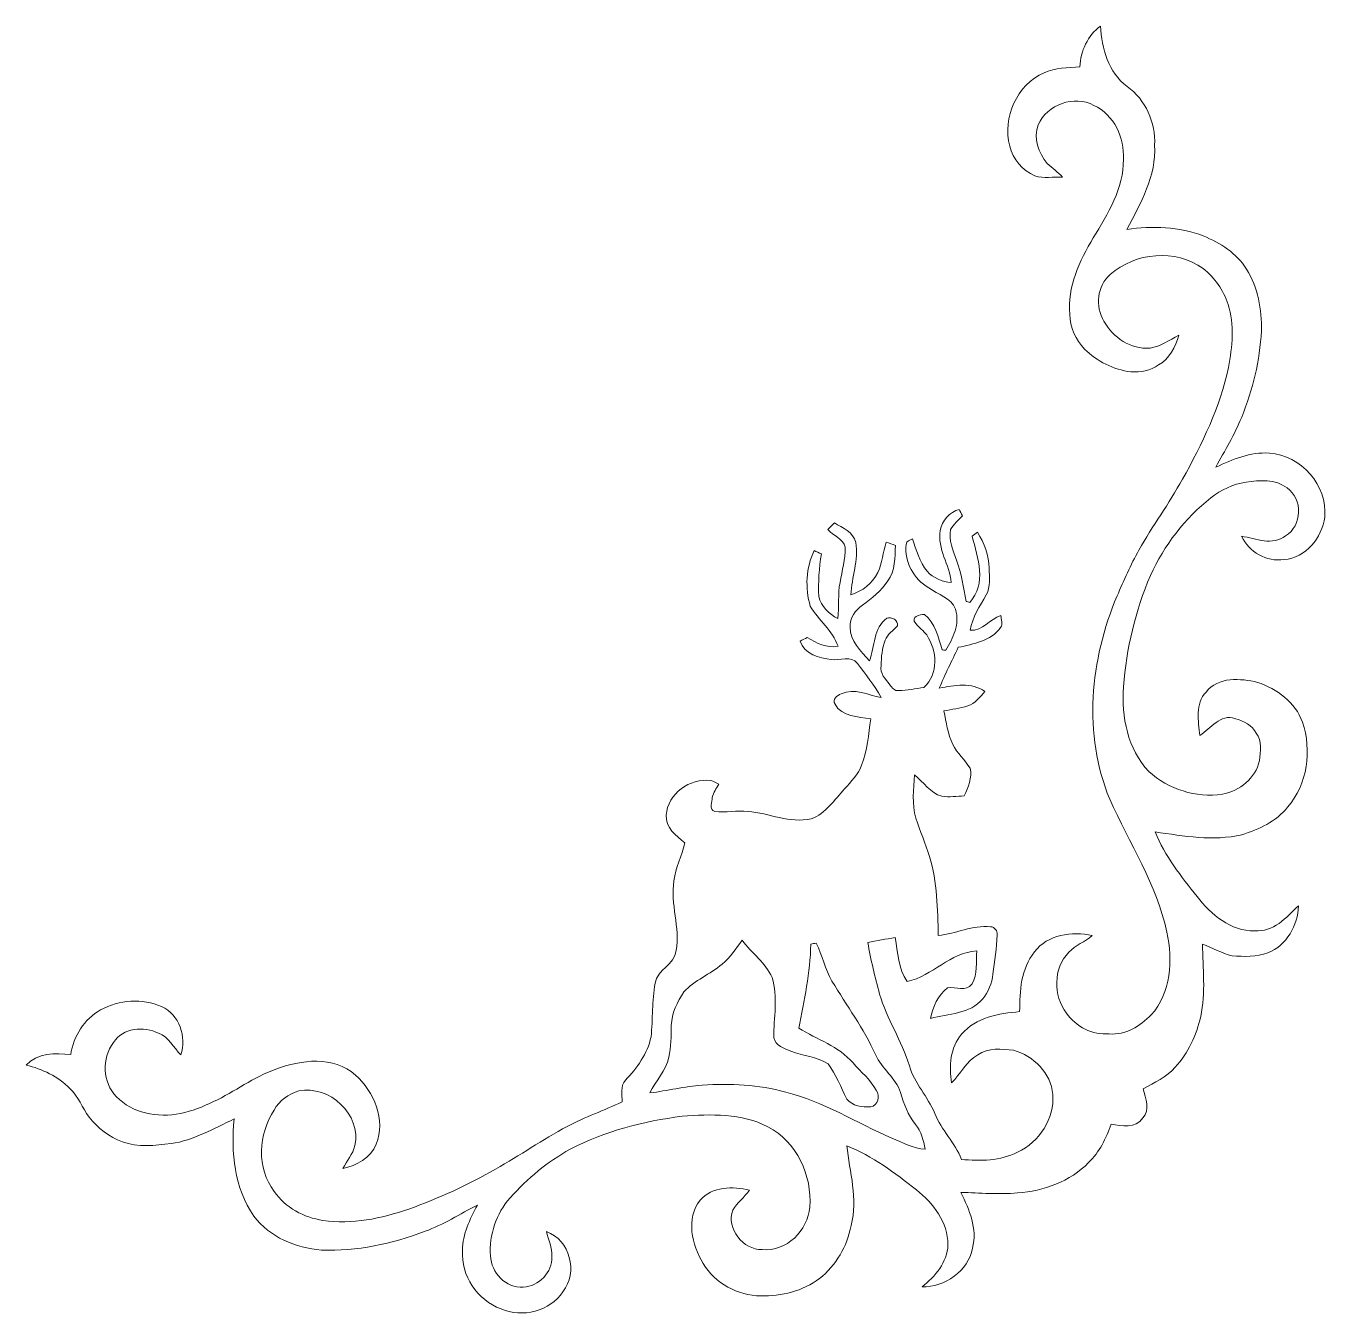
# Model space of a CAD drawing. Header units: centimetres. Extents: x -16.2 to 16.3, y -16.2 to 16.1.
import ezdxf

# ---------------------------------------------------------------- set-up
doc = ezdxf.new("R2010")
doc.units = ezdxf.units.CM
doc.header["$MEASUREMENT"] = 0
doc.layers.add('Layer 1', color=7, linetype='Continuous')

msp = doc.modelspace()

# ---------------------------------------------------------------- linework, layer by layer
at = {"layer": 'Layer 1', "color": 250, "lineweight": 9}
for points, knots in [([(10.11138, 15.07327), (10.12584, 15.46662), (10.30506, 15.86103), (10.62821, 16.09457), (10.62821, 16.09457), (10.65149, 15.53647), (10.82118, 14.9304), (11.29214, 14.58362), (11.29214, 14.58362), (11.75357, 14.25518), (12.00757, 13.67627), (11.9797, 13.115), (11.9797, 13.115), (12.02627, 12.3463), (11.62975, 11.66191), (11.28367, 11.00822), (11.28367, 11.00822), (11.92361, 11.09535), (12.5886, 11.08406), (13.19678, 10.84312), (13.19678, 10.84312), (13.62118, 10.67343), (14.03146, 10.41414), (14.27487, 10.0162), (14.27487, 10.0162), (14.55886, 9.55653), (14.66752, 9.00444), (14.64776, 8.46892), (14.64776, 8.46892), (14.6153, 7.72773), (14.43151, 6.99854), (14.15563, 6.31169), (14.15563, 6.31169), (13.98136, 5.8753), (13.73054, 5.47595), (13.51111, 5.0625), (13.51111, 5.0625), (13.93303, 5.24947), (14.3733, 5.45126), (14.84814, 5.41034), (14.84814, 5.41034), (15.63518, 5.3553), (16.31322, 4.60883), (16.23244, 3.81225), (16.23244, 3.81225), (16.16612, 3.29367), (15.75725, 2.7959), (15.21573, 2.74863), (15.21573, 2.74863), (14.78005, 2.68372), (14.33449, 2.93419), (14.15246, 3.33318), (14.15246, 3.33318), (14.51758, 3.27356), (14.9194, 3.08412), (15.25418, 3.34412), (15.25418, 3.34412), (15.66588, 3.59142), (15.69269, 4.26981), (15.28982, 4.54038), (15.28982, 4.54038), (15.0016, 4.76546), (14.60543, 4.73583), (14.26641, 4.68467), (14.26641, 4.68467), (13.94397, 4.64022), (13.6427, 4.4917), (13.38658, 4.2945), (13.38658, 4.2945), (12.73147, 3.7858), (12.221, 3.10141), (11.87246, 2.35175), (11.87246, 2.35175), (11.4971, 1.46981), (11.27097, 0.5226), (11.20465, -0.43307), (11.20465, -0.43307), (11.1482, -1.17885), (11.29955, -1.99201), (11.8333, -2.54904), (11.8333, -2.54904), (12.32119, -2.99884), (13.01616, -3.21544), (13.67339, -3.1216), (13.67339, -3.1216), (14.10413, -3.04046), (14.50453, -2.72049), (14.60013, -2.28022), (14.60013, -2.28022), (14.62589, -2.05163), (14.66928, -1.79163), (14.51688, -1.59478), (14.51688, -1.59478), (14.42339, -1.39123), (14.2015, -1.28856), (13.99759, -1.23035), (13.99759, -1.23035), (13.62259, -1.09312), (13.38164, -1.48013), (13.10647, -1.65334), (13.10647, -1.65334), (13.07543, -1.28891), (12.98124, -0.85288), (13.27157, -0.56501), (13.27157, -0.56501), (13.56897, -0.17167), (14.12741, -0.22282), (14.55392, -0.3216), (14.55392, -0.3216), (15.03758, -0.48493), (15.50042, -0.81795), (15.67505, -1.31609), (15.67505, -1.31609), (15.91423, -2.02376), (15.80487, -2.87043), (15.30216, -3.44157), (15.30216, -3.44157), (15.02029, -3.80388), (14.58743, -4.00319), (14.1581, -4.1316), (14.1581, -4.1316), (13.44232, -4.30235), (12.70783, -4.16441), (11.99417, -4.06281), (11.99417, -4.06281), (12.233, -4.66395), (12.64575, -5.17548), (13.04015, -5.68136), (13.04015, -5.68136), (13.39469, -6.11845), (13.87518, -6.5566), (14.47878, -6.53543), (14.47878, -6.53543), (14.94374, -6.57636), (15.2757, -6.2077), (15.57557, -5.90855), (15.57557, -5.90855), (15.56145, -6.39891), (15.28135, -6.90303), (14.81251, -7.08612), (14.81251, -7.08612), (14.5317, -7.20289), (14.21349, -7.17714), (13.91751, -7.16161), (13.91751, -7.16161), (13.65892, -7.09459), (13.42292, -6.96723), (13.17703, -6.86775), (13.17703, -6.86775), (13.18267, -7.47171), (13.2617, -8.08518), (13.13258, -8.68209), (13.13258, -8.68209), (13.02075, -9.14493), (12.82143, -9.59684), (12.4937, -9.94784), (12.4937, -9.94784), (12.27709, -10.19409), (11.9737, -10.33344), (11.6936, -10.49254), (11.6936, -10.49254), (11.74969, -10.72749), (11.87881, -11.01254), (11.68125, -11.21785), (11.68125, -11.21785), (11.50486, -11.48667), (11.15914, -11.41364), (10.89103, -11.37272), (10.89103, -11.37272), (10.76544, -11.72374), (10.60175, -12.07228), (10.32904, -12.33334), (10.32904, -12.33334), (9.86408, -12.80641), (9.20545, -13.04983), (8.55175, -13.08969), (8.55175, -13.08969), (8.08079, -13.13979), (7.60877, -13.08546), (7.13746, -13.08193), (7.13746, -13.08193), (7.34631, -13.51267), (7.55374, -13.98434), (7.42357, -14.47399), (7.42357, -14.47399), (7.32444, -15.05043), (6.73001, -15.45366), (6.1645, -15.44378), (6.1645, -15.44378), (6.48906, -15.1799), (6.7988, -14.83206), (6.81079, -14.38932), (6.81079, -14.38932), (6.81538, -13.83194), (6.44002, -13.34863), (6.02339, -13.01526), (6.02339, -13.01526), (5.48082, -12.59298), (4.92555, -12.16718), (4.28102, -11.91106), (4.28102, -11.91106), (4.35546, -12.57146), (4.56571, -13.24703), (4.38862, -13.90884), (4.38862, -13.90884), (4.29267, -14.4246), (4.01362, -14.90826), (3.59946, -15.23352), (3.59946, -15.23352), (3.18494, -15.55384), (2.6466, -15.67026), (2.13155, -15.66991), (2.13155, -15.66991), (1.55758, -15.65192), (0.98184, -15.36264), (0.69186, -14.85429), (0.69186, -14.85429), (0.41211, -14.39285), (0.25089, -13.73527), (0.61601, -13.27455), (0.61601, -13.27455), (0.92046, -12.92918), (1.43305, -12.92283), (1.84791, -13.02619), (1.84791, -13.02619), (1.72127, -13.20223), (1.54382, -13.33734), (1.43023, -13.5229), (1.43023, -13.5229), (1.26266, -13.98116), (1.68881, -14.52373), (2.16788, -14.5068), (2.16788, -14.5068), (2.77008, -14.577), (3.31229, -14.02773), (3.35745, -13.44564), (3.35745, -13.44564), (3.41954, -12.65754), (3.03043, -11.80558), (2.30829, -11.4394), (2.30829, -11.4394), (1.65459, -11.09332), (0.88342, -11.12472), (0.16728, -11.17023), (0.16728, -11.17023), (-0.79792, -11.30958), (-1.76771, -11.53535), (-2.63307, -11.99961), (-2.63307, -11.99961), (-3.20069, -12.31146), (-3.70728, -12.72915), (-4.13484, -13.21493), (-4.13484, -13.21493), (-4.4848, -13.60792), (-4.66154, -14.14309), (-4.62803, -14.6659), (-4.62803, -14.6659), (-4.60369, -15.085), (-4.24385, -15.48011), (-3.80606, -15.44942), (-3.80606, -15.44942), (-3.42047, -15.42826), (-3.06522, -15.08042), (-3.09662, -14.68389), (-3.09662, -14.68389), (-3.08286, -14.46552), (-3.17353, -14.26515), (-3.22856, -14.05948), (-3.22856, -14.05948), (-2.63589, -14.26162), (-2.43234, -15.085), (-2.81334, -15.56266), (-2.81334, -15.56266), (-3.13401, -16.05761), (-3.83251, -16.22024), (-4.36344, -15.99517), (-4.36344, -15.99517), (-4.95717, -15.77327), (-5.36745, -15.16473), (-5.32653, -14.52867), (-5.32653, -14.52867), (-5.32053, -14.12051), (-5.14097, -13.7515), (-4.95505, -13.39943), (-4.95505, -13.39943), (-5.39038, -13.61604), (-5.80101, -13.88662), (-6.26139, -14.05207), (-6.26139, -14.05207), (-7.08618, -14.36745), (-7.96813, -14.55584), (-8.85395, -14.52091), (-8.85395, -14.52091), (-9.49566, -14.47082), (-10.15041, -14.20094), (-10.54058, -13.67001), (-10.54058, -13.67001), (-11.03553, -12.96939), (-11.11879, -12.07228), (-11.03483, -11.24114), (-11.03483, -11.24114), (-11.54494, -11.48279), (-12.04553, -11.77701), (-12.61386, -11.8592), (-12.61386, -11.8592), (-13.01356, -11.90612), (-13.44253, -11.95904), (-13.82883, -11.81158), (-13.82883, -11.81158), (-14.16149, -11.69869), (-14.44336, -11.46586), (-14.66456, -11.19774), (-14.66456, -11.19774), (-14.83354, -10.9635), (-14.93478, -10.68163), (-15.14504, -10.47808), (-15.14504, -10.47808), (-15.44067, -10.17681), (-15.8326, -9.99265), (-16.239, -9.89529), (-16.239, -9.89529), (-15.95713, -9.58767), (-15.50664, -9.59048), (-15.12281, -9.63247), (-15.12281, -9.63247), (-15.05261, -9.17208), (-14.78521, -8.74206), (-14.37316, -8.51416), (-14.37316, -8.51416), (-13.9149, -8.26651), (-13.3307, -8.21253), (-12.85234, -8.43161), (-12.85234, -8.43161), (-12.40219, -8.63058), (-12.21945, -9.19113), (-12.37079, -9.64022), (-12.37079, -9.64022), (-12.55142, -9.45749), (-12.66854, -9.19397), (-12.92324, -9.09907), (-12.92324, -9.09907), (-13.28696, -8.91986), (-13.82494, -8.95478), (-14.05108, -9.33084), (-14.05108, -9.33084), (-14.35658, -9.73019), (-14.32483, -10.32286), (-13.98052, -10.68904), (-13.98052, -10.68904), (-13.77908, -10.88377), (-13.5272, -11.03264), (-13.24956, -11.08591), (-13.24956, -11.08591), (-12.67383, -11.24643), (-12.06846, -11.0651), (-11.54953, -10.80934), (-11.54953, -10.80934), (-11.01966, -10.56169), (-10.54976, -10.19197), (-9.99378, -10.00042), (-9.99378, -10.00042), (-9.35913, -9.76017), (-8.55092, -9.65469), (-8.00235, -10.14364), (-8.00235, -10.14364), (-7.53421, -10.5571), (-7.23858, -11.26865), (-7.48623, -11.87402), (-7.48623, -11.87402), (-7.62099, -12.2208), (-7.97554, -12.40389), (-8.31844, -12.48256), (-8.31844, -12.48256), (-8.21543, -12.29312), (-8.06761, -12.12308), (-8.01787, -11.9093), (-8.01787, -11.9093), (-7.84324, -11.13707), (-8.65957, -10.38353), (-9.41734, -10.54193), (-9.41734, -10.54193), (-9.6724, -10.61496), (-9.9077, -10.78076), (-10.0347, -11.01853), (-10.0347, -11.01853), (-10.42628, -11.6172), (-10.48484, -12.47339), (-10.03399, -13.05653), (-10.03399, -13.05653), (-9.75777, -13.46187), (-9.29387, -13.70705), (-8.81621, -13.78008), (-8.81621, -13.78008), (-8.09054, -13.89014), (-7.35465, -13.73139), (-6.66955, -13.49644), (-6.66955, -13.49644), (-5.91849, -13.22974), (-5.19141, -12.89566), (-4.50173, -12.49597), (-4.50173, -12.49597), (-3.89108, -12.1633), (-3.32557, -11.75372), (-2.70892, -11.43093), (-2.70892, -11.43093), (-2.26512, -11.1921), (-1.7857, -11.03053), (-1.33203, -10.81216), (-1.33203, -10.81216), (-1.33167, -10.63189), (-1.38812, -10.42234), (-1.25441, -10.27523), (-1.25441, -10.27523), (-0.9602, -9.97008), (-0.69667, -9.61166), (-0.61236, -9.18761), (-0.61236, -9.18761), (-0.56368, -8.74171), (-0.59507, -8.28697), (-0.50794, -7.84494), (-0.50794, -7.84494), (-0.46137, -7.49922), (-0.02146, -7.38845), (0.01559, -7.03109), (0.01559, -7.03109), (0.12248, -6.449), (-0.1354, -5.86939), (-0.04051, -5.28413), (-0.04051, -5.28413), (-0.00205, -4.95499), (0.15881, -4.65936), (0.23149, -4.33904), (0.23149, -4.33904), (0.02194, -4.15595), (-0.25676, -3.95769), (-0.2303, -3.64266), (-0.2303, -3.64266), (-0.20525, -3.10467), (0.36731, -2.70921), (0.88307, -2.77835), (0.88307, -2.77835), (0.95468, -2.79775), (1.01959, -2.83444), (1.08486, -2.86937), (1.08486, -2.86937), (1.02171, -2.97485), (0.9448, -3.07751), (0.91834, -3.20027), (0.91834, -3.20027), (0.91482, -3.30046), (0.83332, -3.50331), (0.98043, -3.55234), (0.98043, -3.55234), (1.25631, -3.58198), (1.53571, -3.52342), (1.81334, -3.54811), (1.81334, -3.54811), (2.33828, -3.59679), (2.85792, -3.85256), (3.39096, -3.73685), (3.39096, -3.73685), (3.75468, -3.59926), (3.9734, -3.25919), (4.22916, -2.98719), (4.22916, -2.98719), (4.38297, -2.80022), (4.57418, -2.63124), (4.65426, -2.39593), (4.65426, -2.39593), (4.80067, -2.02622), (4.82324, -1.62336), (4.88004, -1.23388), (4.88004, -1.23388), (4.57383, -1.18484), (4.15684, -1.18061), (3.98786, -0.8684), (3.98786, -0.8684), (3.91166, -0.74281), (4.03584, -0.64756), (4.1452, -0.61299), (4.1452, -0.61299), (4.47576, -0.45001), (4.81195, -0.64333), (5.1418, -0.69977), (5.1418, -0.69977), (4.97917, -0.39356), (4.75374, -0.12722), (4.54772, 0.14972), (4.54772, 0.14972), (4.3992, 0.35856), (4.09864, 0.21145), (3.89579, 0.24955), (3.89579, 0.24955), (3.5984, 0.27989), (3.21069, 0.38467), (3.11721, 0.71169), (3.11721, 0.71169), (3.17542, 0.74168), (3.23433, 0.77131), (3.29289, 0.8013), (3.29289, 0.8013), (3.52502, 0.65454), (3.78008, 0.53142), (4.06406, 0.58152), (4.06406, 0.58152), (3.92649, 0.97451), (3.57864, 1.23451), (3.37015, 1.58129), (3.37015, 1.58129), (3.23574, 2.03708), (3.26149, 2.54437), (3.46681, 2.97582), (3.46681, 2.97582), (3.52714, 2.94795), (3.58746, 2.91902), (3.64708, 2.88903), (3.64708, 2.88903), (3.59134, 2.53908), (3.561, 2.18348), (3.58534, 1.82929), (3.58534, 1.82929), (3.63015, 1.57776), (3.84041, 1.39114), (4.05454, 1.27225), (4.05454, 1.27225), (4.09935, 1.57212), (4.05313, 1.87903), (4.11345, 2.17713), (4.11345, 2.17713), (4.16108, 2.46888), (4.25527, 2.75886), (4.24293, 3.05696), (4.24293, 3.05696), (4.19142, 3.27356), (3.94695, 3.34659), (3.80971, 3.5004), (3.80971, 3.5004), (3.86263, 3.5572), (3.9166, 3.61294), (3.97234, 3.66726), (3.97234, 3.66726), (4.18436, 3.54661), (4.43836, 3.4369), (4.50715, 3.17761), (4.50715, 3.17761), (4.57948, 2.73593), (4.40238, 2.30729), (4.38509, 1.86774), (4.38509, 1.86774), (4.66908, 1.96158), (4.92625, 2.15138), (5.05784, 2.42477), (5.05784, 2.42477), (5.17143, 2.66396), (5.18801, 2.93243), (5.26562, 3.18325), (5.26562, 3.18325), (5.34359, 3.15856), (5.42155, 3.13175), (5.49916, 3.10388), (5.49916, 3.10388), (5.48188, 2.80543), (5.49634, 2.46711), (5.30619, 2.21488), (5.30619, 2.21488), (5.1485, 1.9644), (4.9072, 1.78555), (4.67578, 1.6081), (4.67578, 1.6081), (4.49305, 1.49168), (4.35757, 1.28107), (4.36498, 1.06094), (4.36498, 1.06094), (4.36852, 0.7131), (4.63204, 0.45698), (4.85041, 0.21745), (4.85041, 0.21745), (4.97883, 0.57799), (4.95024, 1.03272), (5.28256, 1.28742), (5.28256, 1.28742), (5.39545, 1.32164), (5.58489, 1.23133), (5.54644, 1.09481), (5.54644, 1.09481), (5.44942, 0.96922), (5.29667, 0.88914), (5.24128, 0.73109), (5.24128, 0.73109), (5.16967, 0.5286), (5.14215, 0.31094), (5.13968, 0.09609), (5.13968, 0.09609), (5.0977, -0.10111), (5.25716, -0.23799), (5.35452, -0.38298), (5.35452, -0.38298), (5.41238, -0.45212), (5.48011, -0.54279), (5.58277, -0.52832), (5.58277, -0.52832), (5.79373, -0.51421), (6.00399, -0.48529), (6.21248, -0.44965), (6.21248, -0.44965), (6.58466, -0.11169), (6.53951, 0.46863), (6.28304, 0.86303), (6.28304, 0.86303), (6.20013, 0.96745), (6.09042, 1.04542), (6.00822, 1.14949), (6.00822, 1.14949), (5.85547, 1.31494), (6.12393, 1.38832), (6.22236, 1.37491), (6.22236, 1.37491), (6.49823, 1.1636), (6.57231, 0.80694), (6.66439, 0.4905), (6.66439, 0.4905), (6.68732, 0.48838), (6.73283, 0.48415), (6.75576, 0.48203), (6.75576, 0.48203), (6.94449, 0.78154), (7.11418, 1.1442), (6.99953, 1.50544), (6.99953, 1.50544), (6.89546, 1.79789), (6.5582, 1.87445), (6.33207, 2.03955), (6.33207, 2.03955), (5.95777, 2.25933), (5.71365, 2.6883), (5.76798, 3.12716), (5.76798, 3.12716), (5.7581, 3.21606), (5.86993, 3.22841), (5.92532, 3.27074), (5.92532, 3.27074), (6.02092, 2.98852), (6.10065, 2.69254), (6.28903, 2.45512), (6.28903, 2.45512), (6.44214, 2.28437), (6.67109, 2.19724), (6.89546, 2.1736), (6.89546, 2.1736), (6.85136, 2.62198), (6.54339, 3.01357), (6.61888, 3.47923), (6.61888, 3.47923), (6.66686, 3.72089), (6.8503, 3.94067), (7.09266, 4.00417), (7.09266, 4.00417), (7.11877, 3.95125), (7.14558, 3.89763), (7.17239, 3.84436), (7.17239, 3.84436), (7.07255, 3.73112), (6.94767, 3.63587), (6.87676, 3.50075), (6.87676, 3.50075), (6.82102, 3.23405), (6.94767, 2.9804), (7.0214, 2.73064), (7.0214, 2.73064), (7.15369, 2.4015), (7.20096, 2.04978), (7.26482, 1.70335), (7.26482, 1.70335), (7.28775, 1.697), (7.33326, 1.68395), (7.35619, 1.67724), (7.35619, 1.67724), (7.78588, 2.14397), (7.55833, 2.79414), (7.41545, 3.33177), (7.41545, 3.33177), (7.45955, 3.36528), (7.50365, 3.39915), (7.5488, 3.43231), (7.5488, 3.43231), (7.7199, 3.16138), (7.83596, 2.85376), (7.84444, 2.53025), (7.84444, 2.53025), (7.84162, 2.31154), (7.88218, 2.06636), (7.7707, 1.86598), (7.7707, 1.86598), (7.60983, 1.58623), (7.41898, 1.31035), (7.36853, 0.98368), (7.36853, 0.98368), (7.67827, 0.95475), (7.8596, 1.26485), (8.13371, 1.35022), (8.13371, 1.35022), (8.14076, 1.25073), (8.19827, 1.13714), (8.12877, 1.04965), (8.12877, 1.04965), (7.88571, 0.71275), (7.44897, 0.63549), (7.07008, 0.55541), (7.07008, 0.55541), (6.90957, 0.21533), (6.73882, -0.12087), (6.59595, -0.46907), (6.59595, -0.46907), (6.97377, -0.39003), (7.39781, -0.31172), (7.73613, -0.5495), (7.73613, -0.5495), (7.61689, -0.69307), (7.48601, -0.84477), (7.30644, -0.91179), (7.30644, -0.91179), (7.1103, -0.96825), (6.90886, -0.99893), (6.70919, -1.03739), (6.70919, -1.03739), (6.76705, -1.31926), (6.80726, -1.61136), (6.93321, -1.87383), (6.93321, -1.87383), (7.03833, -2.09643), (7.2313, -2.26083), (7.36324, -2.46614), (7.36324, -2.46614), (7.42992, -2.71026), (7.31032, -2.94345), (7.22107, -3.16182), (7.22107, -3.16182), (7.03339, -3.16711), (6.8436, -3.20274), (6.65839, -3.17029), (6.65839, -3.17029), (6.36664, -3.09021), (6.20119, -2.81539), (5.97612, -2.63653), (5.97612, -2.63653), (5.94472, -2.9946), (5.91685, -3.36431), (6.00752, -3.71709), (6.00752, -3.71709), (6.11441, -4.03918), (6.2467, -4.35244), (6.35077, -4.67559), (6.35077, -4.67559), (6.55009, -5.31623), (6.55115, -5.99357), (6.57055, -6.65749), (6.57055, -6.65749), (7.01187, -6.60811), (7.42533, -6.39009), (7.8783, -6.43278), (7.8783, -6.43278), (7.97743, -6.44371), (8.05399, -6.53579), (8.04622, -6.63562), (8.04622, -6.63562), (8.02893, -6.96653), (7.97284, -7.29355), (7.93792, -7.62269), (7.93792, -7.62269), (7.90758, -7.84494), (7.82785, -8.06649), (7.68004, -8.23758), (7.68004, -8.23758), (7.36747, -8.6207), (6.81714, -8.60836), (6.37829, -8.72865), (6.37829, -8.72865), (6.42803, -8.43796), (6.56702, -8.14585), (6.80162, -7.96206), (6.80162, -7.96206), (7.00764, -7.91903), (7.26411, -8.07884), (7.41334, -7.86576), (7.41334, -7.86576), (7.55939, -7.62128), (7.51141, -7.31401), (7.53293, -7.04096), (7.53293, -7.04096), (6.86724, -7.07906), (6.42697, -7.66644), (5.79338, -7.80579), (5.79338, -7.80579), (5.56231, -7.48335), (5.56055, -7.07765), (5.49105, -6.703), (5.49105, -6.703), (5.26245, -6.74251), (5.03491, -6.78802), (4.80701, -6.82859), (4.80701, -6.82859), (4.88639, -7.26216), (4.98411, -7.69254), (5.10194, -8.11764), (5.10194, -8.11764), (5.2815, -8.74417), (5.66215, -9.28745), (5.84771, -9.91187), (5.84771, -9.91187), (5.96836, -10.3539), (6.31161, -10.6841), (6.48236, -11.10426), (6.48236, -11.10426), (6.64428, -11.52159), (6.98789, -11.83521), (7.14805, -12.25361), (7.14805, -12.25361), (7.61901, -12.29418), (8.12278, -12.29771), (8.55141, -12.07087), (8.55141, -12.07087), (9.09786, -11.82463), (9.47885, -11.23161), (9.43265, -10.62695), (9.43265, -10.62695), (9.38677, -10.09602), (8.95428, -9.65999), (8.45297, -9.52451), (8.45297, -9.52451), (8.15734, -9.48641), (7.82185, -9.46137), (7.56186, -9.63529), (7.56186, -9.63529), (7.27611, -9.80251), (7.12582, -10.10906), (6.90463, -10.34261), (6.90463, -10.34261), (6.8376, -9.92457), (6.86371, -9.45608), (7.15369, -9.122), (7.15369, -9.122), (7.50788, -8.69549), (8.08502, -8.60306), (8.60467, -8.55825), (8.60467, -8.55825), (8.60961, -8.04426), (8.63043, -7.47982), (8.97755, -7.06495), (8.97755, -7.06495), (9.30458, -6.61728), (9.91559, -6.55448), (10.42041, -6.65114), (10.42041, -6.65114), (10.23838, -6.81201), (10.00026, -6.89668), (9.83163, -7.07412), (9.83163, -7.07412), (9.44392, -7.47488), (9.43934, -8.15962), (9.77483, -8.59319), (9.77483, -8.59319), (10.00731, -8.93785), (10.42747, -9.14916), (10.84482, -9.11352), (10.84482, -9.11352), (11.2498, -9.15481), (11.6181, -8.91457), (11.89257, -8.64116), (11.89257, -8.64116), (12.39951, -8.08588), (12.43267, -7.27203), (12.28697, -6.57106), (12.28697, -6.57106), (12.02627, -5.37797), (11.34788, -4.34504), (10.8561, -3.24296), (10.8561, -3.24296), (10.18793, -1.62018), (10.36503, 0.24779), (11.04061, 1.83952), (11.04061, 1.83952), (11.20712, 2.22864), (11.37857, 2.61668), (11.58847, 2.98499), (11.58847, 2.98499), (11.9229, 3.59212), (12.34236, 4.14809), (12.67432, 4.75735), (12.67432, 4.75735), (13.16997, 5.63753), (13.61271, 6.56251), (13.82508, 7.55628), (13.82508, 7.55628), (13.92068, 8.07346), (13.9803, 8.62379), (13.81626, 9.1332), (13.81626, 9.1332), (13.69808, 9.48209), (13.48818, 9.8063), (13.18938, 10.02643), (13.18938, 10.02643), (12.51416, 10.53161), (11.48652, 10.43178), (10.87022, 9.87968), (10.87022, 9.87968), (10.53578, 9.59816), (10.48851, 9.07676), (10.71323, 8.71233), (10.71323, 8.71233), (10.93583, 8.30029), (11.38527, 8.00255), (11.86434, 8.03888), (11.86434, 8.03888), (12.1314, 8.07522), (12.34977, 8.24138), (12.5826, 8.36309), (12.5826, 8.36309), (12.50358, 8.06958), (12.34765, 7.77289), (12.07672, 7.61626), (12.07672, 7.61626), (11.87916, 7.47197), (11.62375, 7.43669), (11.38562, 7.44445), (11.38562, 7.44445), (10.95171, 7.50266), (10.53684, 7.70657), (10.22709, 8.01595), (10.22709, 8.01595), (10.01401, 8.25196), (9.85562, 8.55676), (9.86197, 8.88132), (9.86197, 8.88132), (9.78506, 9.5717), (10.10397, 10.22152), (10.44617, 10.79725), (10.44617, 10.79725), (10.8053, 11.3998), (11.21241, 12.03268), (11.19795, 12.76152), (11.19795, 12.76152), (11.23146, 13.29633), (10.96511, 13.87806), (10.4631, 14.10878), (10.4631, 14.10878), (9.9731, 14.37795), (9.28517, 14.13242), (9.06892, 13.62159), (9.06892, 13.62159), (8.94757, 13.29351), (9.06999, 12.91216), (9.29435, 12.6578), (9.29435, 12.6578), (9.41782, 12.53927), (9.56034, 12.44155), (9.67782, 12.31561), (9.67782, 12.31561), (9.44886, 12.3269), (9.20792, 12.27328), (8.98638, 12.34736), (8.98638, 12.34736), (8.67628, 12.47965), (8.42722, 12.76117), (8.35596, 13.09313), (8.35596, 13.09313), (8.16934, 13.79975), (8.53588, 14.63124), (9.21498, 14.92299), (9.21498, 14.92299), (9.49437, 15.05705), (9.80906, 15.0507), (10.11138, 15.07327), (10.11138, 15.07327), (10.11138, 15.07327), (10.11138, 15.07327), (10.11138, 15.07327)], [0, 0, 0, 0, 0.00408163, 0.00408163, 0.00408163, 0.00408163, 0.00816327, 0.00816327, 0.00816327, 0.00816327, 0.0122449, 0.0122449, 0.0122449, 0.0122449, 0.01632653, 0.01632653, 0.01632653, 0.01632653, 0.02040816, 0.02040816, 0.02040816, 0.02040816, 0.0244898, 0.0244898, 0.0244898, 0.0244898, 0.02857143, 0.02857143, 0.02857143, 0.02857143, 0.03265306, 0.03265306, 0.03265306, 0.03265306, 0.03673469, 0.03673469, 0.03673469, 0.03673469, 0.04081633, 0.04081633, 0.04081633, 0.04081633, 0.04489796, 0.04489796, 0.04489796, 0.04489796, 0.04897959, 0.04897959, 0.04897959, 0.04897959, 0.05306122, 0.05306122, 0.05306122, 0.05306122, 0.05714286, 0.05714286, 0.05714286, 0.05714286, 0.06122449, 0.06122449, 0.06122449, 0.06122449, 0.06530612, 0.06530612, 0.06530612, 0.06530612, 0.06938776, 0.06938776, 0.06938776, 0.06938776, 0.07346939, 0.07346939, 0.07346939, 0.07346939, 0.07755102, 0.07755102, 0.07755102, 0.07755102, 0.08163265, 0.08163265, 0.08163265, 0.08163265, 0.08571429, 0.08571429, 0.08571429, 0.08571429, 0.08979592, 0.08979592, 0.08979592, 0.08979592, 0.09387755, 0.09387755, 0.09387755, 0.09387755, 0.09795918, 0.09795918, 0.09795918, 0.09795918, 0.10204082, 0.10204082, 0.10204082, 0.10204082, 0.10612245, 0.10612245, 0.10612245, 0.10612245, 0.11020408, 0.11020408, 0.11020408, 0.11020408, 0.11428571, 0.11428571, 0.11428571, 0.11428571, 0.11836735, 0.11836735, 0.11836735, 0.11836735, 0.12244898, 0.12244898, 0.12244898, 0.12244898, 0.12653061, 0.12653061, 0.12653061, 0.12653061, 0.13061224, 0.13061224, 0.13061224, 0.13061224, 0.13469388, 0.13469388, 0.13469388, 0.13469388, 0.13877551, 0.13877551, 0.13877551, 0.13877551, 0.14285714, 0.14285714, 0.14285714, 0.14285714, 0.14693878, 0.14693878, 0.14693878, 0.14693878, 0.15102041, 0.15102041, 0.15102041, 0.15102041, 0.15510204, 0.15510204, 0.15510204, 0.15510204, 0.15918367, 0.15918367, 0.15918367, 0.15918367, 0.16326531, 0.16326531, 0.16326531, 0.16326531, 0.16734694, 0.16734694, 0.16734694, 0.16734694, 0.17142857, 0.17142857, 0.17142857, 0.17142857, 0.1755102, 0.1755102, 0.1755102, 0.1755102, 0.17959184, 0.17959184, 0.17959184, 0.17959184, 0.18367347, 0.18367347, 0.18367347, 0.18367347, 0.1877551, 0.1877551, 0.1877551, 0.1877551, 0.19183673, 0.19183673, 0.19183673, 0.19183673, 0.19591837, 0.19591837, 0.19591837, 0.19591837, 0.2, 0.2, 0.2, 0.2, 0.20408163, 0.20408163, 0.20408163, 0.20408163, 0.20816327, 0.20816327, 0.20816327, 0.20816327, 0.2122449, 0.2122449, 0.2122449, 0.2122449, 0.21632653, 0.21632653, 0.21632653, 0.21632653, 0.22040816, 0.22040816, 0.22040816, 0.22040816, 0.2244898, 0.2244898, 0.2244898, 0.2244898, 0.22857143, 0.22857143, 0.22857143, 0.22857143, 0.23265306, 0.23265306, 0.23265306, 0.23265306, 0.23673469, 0.23673469, 0.23673469, 0.23673469, 0.24081633, 0.24081633, 0.24081633, 0.24081633, 0.24489796, 0.24489796, 0.24489796, 0.24489796, 0.24897959, 0.24897959, 0.24897959, 0.24897959, 0.25306122, 0.25306122, 0.25306122, 0.25306122, 0.25714286, 0.25714286, 0.25714286, 0.25714286, 0.26122449, 0.26122449, 0.26122449, 0.26122449, 0.26530612, 0.26530612, 0.26530612, 0.26530612, 0.26938776, 0.26938776, 0.26938776, 0.26938776, 0.27346939, 0.27346939, 0.27346939, 0.27346939, 0.27755102, 0.27755102, 0.27755102, 0.27755102, 0.28163265, 0.28163265, 0.28163265, 0.28163265, 0.28571429, 0.28571429, 0.28571429, 0.28571429, 0.28979592, 0.28979592, 0.28979592, 0.28979592, 0.29387755, 0.29387755, 0.29387755, 0.29387755, 0.29795918, 0.29795918, 0.29795918, 0.29795918, 0.30204082, 0.30204082, 0.30204082, 0.30204082, 0.30612245, 0.30612245, 0.30612245, 0.30612245, 0.31020408, 0.31020408, 0.31020408, 0.31020408, 0.31428571, 0.31428571, 0.31428571, 0.31428571, 0.31836735, 0.31836735, 0.31836735, 0.31836735, 0.32244898, 0.32244898, 0.32244898, 0.32244898, 0.32653061, 0.32653061, 0.32653061, 0.32653061, 0.33061224, 0.33061224, 0.33061224, 0.33061224, 0.33469388, 0.33469388, 0.33469388, 0.33469388, 0.33877551, 0.33877551, 0.33877551, 0.33877551, 0.34285714, 0.34285714, 0.34285714, 0.34285714, 0.34693878, 0.34693878, 0.34693878, 0.34693878, 0.35102041, 0.35102041, 0.35102041, 0.35102041, 0.35510204, 0.35510204, 0.35510204, 0.35510204, 0.35918367, 0.35918367, 0.35918367, 0.35918367, 0.36326531, 0.36326531, 0.36326531, 0.36326531, 0.36734694, 0.36734694, 0.36734694, 0.36734694, 0.37142857, 0.37142857, 0.37142857, 0.37142857, 0.3755102, 0.3755102, 0.3755102, 0.3755102, 0.37959184, 0.37959184, 0.37959184, 0.37959184, 0.38367347, 0.38367347, 0.38367347, 0.38367347, 0.3877551, 0.3877551, 0.3877551, 0.3877551, 0.39183673, 0.39183673, 0.39183673, 0.39183673, 0.39591837, 0.39591837, 0.39591837, 0.39591837, 0.4, 0.4, 0.4, 0.4, 0.40408163, 0.40408163, 0.40408163, 0.40408163, 0.40816327, 0.40816327, 0.40816327, 0.40816327, 0.4122449, 0.4122449, 0.4122449, 0.4122449, 0.41632653, 0.41632653, 0.41632653, 0.41632653, 0.42040816, 0.42040816, 0.42040816, 0.42040816, 0.4244898, 0.4244898, 0.4244898, 0.4244898, 0.42857143, 0.42857143, 0.42857143, 0.42857143, 0.43265306, 0.43265306, 0.43265306, 0.43265306, 0.43673469, 0.43673469, 0.43673469, 0.43673469, 0.44081633, 0.44081633, 0.44081633, 0.44081633, 0.44489796, 0.44489796, 0.44489796, 0.44489796, 0.44897959, 0.44897959, 0.44897959, 0.44897959, 0.45306122, 0.45306122, 0.45306122, 0.45306122, 0.45714286, 0.45714286, 0.45714286, 0.45714286, 0.46122449, 0.46122449, 0.46122449, 0.46122449, 0.46530612, 0.46530612, 0.46530612, 0.46530612, 0.46938776, 0.46938776, 0.46938776, 0.46938776, 0.47346939, 0.47346939, 0.47346939, 0.47346939, 0.47755102, 0.47755102, 0.47755102, 0.47755102, 0.48163265, 0.48163265, 0.48163265, 0.48163265, 0.48571429, 0.48571429, 0.48571429, 0.48571429, 0.48979592, 0.48979592, 0.48979592, 0.48979592, 0.49387755, 0.49387755, 0.49387755, 0.49387755, 0.49795918, 0.49795918, 0.49795918, 0.49795918, 0.50204082, 0.50204082, 0.50204082, 0.50204082, 0.50612245, 0.50612245, 0.50612245, 0.50612245, 0.51020408, 0.51020408, 0.51020408, 0.51020408, 0.51428571, 0.51428571, 0.51428571, 0.51428571, 0.51836735, 0.51836735, 0.51836735, 0.51836735, 0.52244898, 0.52244898, 0.52244898, 0.52244898, 0.52653061, 0.52653061, 0.52653061, 0.52653061, 0.53061224, 0.53061224, 0.53061224, 0.53061224, 0.53469388, 0.53469388, 0.53469388, 0.53469388, 0.53877551, 0.53877551, 0.53877551, 0.53877551, 0.54285714, 0.54285714, 0.54285714, 0.54285714, 0.54693878, 0.54693878, 0.54693878, 0.54693878, 0.55102041, 0.55102041, 0.55102041, 0.55102041, 0.55510204, 0.55510204, 0.55510204, 0.55510204, 0.55918367, 0.55918367, 0.55918367, 0.55918367, 0.56326531, 0.56326531, 0.56326531, 0.56326531, 0.56734694, 0.56734694, 0.56734694, 0.56734694, 0.57142857, 0.57142857, 0.57142857, 0.57142857, 0.5755102, 0.5755102, 0.5755102, 0.5755102, 0.57959184, 0.57959184, 0.57959184, 0.57959184, 0.58367347, 0.58367347, 0.58367347, 0.58367347, 0.5877551, 0.5877551, 0.5877551, 0.5877551, 0.59183673, 0.59183673, 0.59183673, 0.59183673, 0.59591837, 0.59591837, 0.59591837, 0.59591837, 0.6, 0.6, 0.6, 0.6, 0.60408163, 0.60408163, 0.60408163, 0.60408163, 0.60816327, 0.60816327, 0.60816327, 0.60816327, 0.6122449, 0.6122449, 0.6122449, 0.6122449, 0.61632653, 0.61632653, 0.61632653, 0.61632653, 0.62040816, 0.62040816, 0.62040816, 0.62040816, 0.6244898, 0.6244898, 0.6244898, 0.6244898, 0.62857143, 0.62857143, 0.62857143, 0.62857143, 0.63265306, 0.63265306, 0.63265306, 0.63265306, 0.63673469, 0.63673469, 0.63673469, 0.63673469, 0.64081633, 0.64081633, 0.64081633, 0.64081633, 0.64489796, 0.64489796, 0.64489796, 0.64489796, 0.64897959, 0.64897959, 0.64897959, 0.64897959, 0.65306122, 0.65306122, 0.65306122, 0.65306122, 0.65714286, 0.65714286, 0.65714286, 0.65714286, 0.66122449, 0.66122449, 0.66122449, 0.66122449, 0.66530612, 0.66530612, 0.66530612, 0.66530612, 0.66938776, 0.66938776, 0.66938776, 0.66938776, 0.67346939, 0.67346939, 0.67346939, 0.67346939, 0.67755102, 0.67755102, 0.67755102, 0.67755102, 0.68163265, 0.68163265, 0.68163265, 0.68163265, 0.68571429, 0.68571429, 0.68571429, 0.68571429, 0.68979592, 0.68979592, 0.68979592, 0.68979592, 0.69387755, 0.69387755, 0.69387755, 0.69387755, 0.69795918, 0.69795918, 0.69795918, 0.69795918, 0.70204082, 0.70204082, 0.70204082, 0.70204082, 0.70612245, 0.70612245, 0.70612245, 0.70612245, 0.71020408, 0.71020408, 0.71020408, 0.71020408, 0.71428571, 0.71428571, 0.71428571, 0.71428571, 0.71836735, 0.71836735, 0.71836735, 0.71836735, 0.72244898, 0.72244898, 0.72244898, 0.72244898, 0.72653061, 0.72653061, 0.72653061, 0.72653061, 0.73061224, 0.73061224, 0.73061224, 0.73061224, 0.73469388, 0.73469388, 0.73469388, 0.73469388, 0.73877551, 0.73877551, 0.73877551, 0.73877551, 0.74285714, 0.74285714, 0.74285714, 0.74285714, 0.74693878, 0.74693878, 0.74693878, 0.74693878, 0.75102041, 0.75102041, 0.75102041, 0.75102041, 0.75510204, 0.75510204, 0.75510204, 0.75510204, 0.75918367, 0.75918367, 0.75918367, 0.75918367, 0.76326531, 0.76326531, 0.76326531, 0.76326531, 0.76734694, 0.76734694, 0.76734694, 0.76734694, 0.77142857, 0.77142857, 0.77142857, 0.77142857, 0.7755102, 0.7755102, 0.7755102, 0.7755102, 0.77959184, 0.77959184, 0.77959184, 0.77959184, 0.78367347, 0.78367347, 0.78367347, 0.78367347, 0.7877551, 0.7877551, 0.7877551, 0.7877551, 0.79183673, 0.79183673, 0.79183673, 0.79183673, 0.79591837, 0.79591837, 0.79591837, 0.79591837, 0.8, 0.8, 0.8, 0.8, 0.80408163, 0.80408163, 0.80408163, 0.80408163, 0.80816327, 0.80816327, 0.80816327, 0.80816327, 0.8122449, 0.8122449, 0.8122449, 0.8122449, 0.81632653, 0.81632653, 0.81632653, 0.81632653, 0.82040816, 0.82040816, 0.82040816, 0.82040816, 0.8244898, 0.8244898, 0.8244898, 0.8244898, 0.82857143, 0.82857143, 0.82857143, 0.82857143, 0.83265306, 0.83265306, 0.83265306, 0.83265306, 0.83673469, 0.83673469, 0.83673469, 0.83673469, 0.84081633, 0.84081633, 0.84081633, 0.84081633, 0.84489796, 0.84489796, 0.84489796, 0.84489796, 0.84897959, 0.84897959, 0.84897959, 0.84897959, 0.85306122, 0.85306122, 0.85306122, 0.85306122, 0.85714286, 0.85714286, 0.85714286, 0.85714286, 0.86122449, 0.86122449, 0.86122449, 0.86122449, 0.86530612, 0.86530612, 0.86530612, 0.86530612, 0.86938776, 0.86938776, 0.86938776, 0.86938776, 0.87346939, 0.87346939, 0.87346939, 0.87346939, 0.87755102, 0.87755102, 0.87755102, 0.87755102, 0.88163265, 0.88163265, 0.88163265, 0.88163265, 0.88571429, 0.88571429, 0.88571429, 0.88571429, 0.88979592, 0.88979592, 0.88979592, 0.88979592, 0.89387755, 0.89387755, 0.89387755, 0.89387755, 0.89795918, 0.89795918, 0.89795918, 0.89795918, 0.90204082, 0.90204082, 0.90204082, 0.90204082, 0.90612245, 0.90612245, 0.90612245, 0.90612245, 0.91020408, 0.91020408, 0.91020408, 0.91020408, 0.91428571, 0.91428571, 0.91428571, 0.91428571, 0.91836735, 0.91836735, 0.91836735, 0.91836735, 0.92244898, 0.92244898, 0.92244898, 0.92244898, 0.92653061, 0.92653061, 0.92653061, 0.92653061, 0.93061224, 0.93061224, 0.93061224, 0.93061224, 0.93469388, 0.93469388, 0.93469388, 0.93469388, 0.93877551, 0.93877551, 0.93877551, 0.93877551, 0.94285714, 0.94285714, 0.94285714, 0.94285714, 0.94693878, 0.94693878, 0.94693878, 0.94693878, 0.95102041, 0.95102041, 0.95102041, 0.95102041, 0.95510204, 0.95510204, 0.95510204, 0.95510204, 0.95918367, 0.95918367, 0.95918367, 0.95918367, 0.96326531, 0.96326531, 0.96326531, 0.96326531, 0.96734694, 0.96734694, 0.96734694, 0.96734694, 0.97142857, 0.97142857, 0.97142857, 0.97142857, 0.9755102, 0.9755102, 0.9755102, 0.9755102, 0.97959184, 0.97959184, 0.97959184, 0.97959184, 0.98367347, 0.98367347, 0.98367347, 0.98367347, 0.9877551, 0.9877551, 0.9877551, 0.9877551, 0.99183673, 0.99183673, 0.99183673, 0.99183673, 1, 1, 1, 1]), ([(1.16705, -7.36869), (0.86507, -7.62516), (0.47843, -7.77121), (0.20644, -8.06437), (0.20644, -8.06437), (0.04063, -8.31449), (-0.09589, -8.59813), (-0.10542, -8.90434), (-0.10542, -8.90434), (-0.11036, -9.17033), (-0.10436, -9.43949), (-0.16786, -9.70056), (-0.16786, -9.70056), (-0.23418, -10.03887), (-0.49383, -10.28863), (-0.64234, -10.58991), (-0.64234, -10.58991), (-0.20314, -10.54017), (0.22655, -10.42587), (0.66893, -10.39588), (0.66893, -10.39588), (1.36672, -10.35178), (2.07757, -10.38636), (2.75561, -10.5698), (2.75561, -10.5698), (3.69717, -10.81251), (4.52691, -11.3385), (5.41097, -11.72409), (5.41097, -11.72409), (5.68014, -11.83098), (5.94366, -11.98373), (6.23894, -11.99855), (6.23894, -11.99855), (6.19661, -11.77983), (6.14933, -11.5537), (6.00328, -11.37801), (6.00328, -11.37801), (5.80185, -11.15329), (5.71577, -10.86296), (5.62899, -10.58215), (5.62899, -10.58215), (5.50622, -10.21314), (5.15415, -9.98701), (5.00175, -9.63423), (5.00175, -9.63423), (4.70824, -8.98195), (4.27785, -8.40339), (3.91131, -7.79238), (3.91131, -7.79238), (3.73916, -7.49358), (3.67319, -7.15032), (3.51585, -6.84552), (3.51585, -6.84552), (3.47069, -6.85293), (3.42554, -6.86069), (3.38109, -6.86846), (3.38109, -6.86846), (3.37297, -7.58142), (3.21669, -8.2778), (3.08299, -8.97454), (3.08299, -8.97454), (3.54054, -9.25253), (4.07782, -9.42257), (4.43907, -9.83779), (4.43907, -9.83779), (4.62851, -10.06956), (4.87545, -10.25759), (5.0208, -10.52394), (5.0208, -10.52394), (5.11393, -10.66223), (5.06595, -10.91587), (4.88004, -10.94092), (4.88004, -10.94092), (4.67119, -10.95186), (4.42319, -10.91658), (4.28244, -10.74548), (4.28244, -10.74548), (4.13886, -10.44668), (4.01079, -10.13059), (3.81394, -9.86213), (3.81394, -9.86213), (3.54089, -9.68009), (3.18388, -9.67304), (2.88543, -9.5478), (2.88543, -9.5478), (2.72668, -9.47725), (2.49314, -9.41304), (2.45857, -9.21337), (2.45857, -9.21337), (2.4494, -8.71137), (2.57217, -8.19173), (2.41342, -7.70172), (2.41342, -7.70172), (2.24302, -7.33589), (1.90648, -7.08824), (1.66553, -6.77321), (1.66553, -6.77321), (1.51031, -6.98029), (1.37272, -7.20606), (1.16705, -7.36869)], [0, 0, 0, 0, 0.03846154, 0.03846154, 0.03846154, 0.03846154, 0.07692308, 0.07692308, 0.07692308, 0.07692308, 0.11538462, 0.11538462, 0.11538462, 0.11538462, 0.15384615, 0.15384615, 0.15384615, 0.15384615, 0.19230769, 0.19230769, 0.19230769, 0.19230769, 0.23076923, 0.23076923, 0.23076923, 0.23076923, 0.26923077, 0.26923077, 0.26923077, 0.26923077, 0.30769231, 0.30769231, 0.30769231, 0.30769231, 0.34615385, 0.34615385, 0.34615385, 0.34615385, 0.38461538, 0.38461538, 0.38461538, 0.38461538, 0.42307692, 0.42307692, 0.42307692, 0.42307692, 0.46153846, 0.46153846, 0.46153846, 0.46153846, 0.5, 0.5, 0.5, 0.5, 0.53846154, 0.53846154, 0.53846154, 0.53846154, 0.57692308, 0.57692308, 0.57692308, 0.57692308, 0.61538462, 0.61538462, 0.61538462, 0.61538462, 0.65384615, 0.65384615, 0.65384615, 0.65384615, 0.69230769, 0.69230769, 0.69230769, 0.69230769, 0.73076923, 0.73076923, 0.73076923, 0.73076923, 0.76923077, 0.76923077, 0.76923077, 0.76923077, 0.80769231, 0.80769231, 0.80769231, 0.80769231, 0.84615385, 0.84615385, 0.84615385, 0.84615385, 0.88461538, 0.88461538, 0.88461538, 0.88461538, 0.92307692, 0.92307692, 0.92307692, 0.92307692, 1, 1, 1, 1])]:
    msp.add_open_spline(points, degree=3, knots=knots, dxfattribs=at)

doc.saveas('drawing.dxf')
